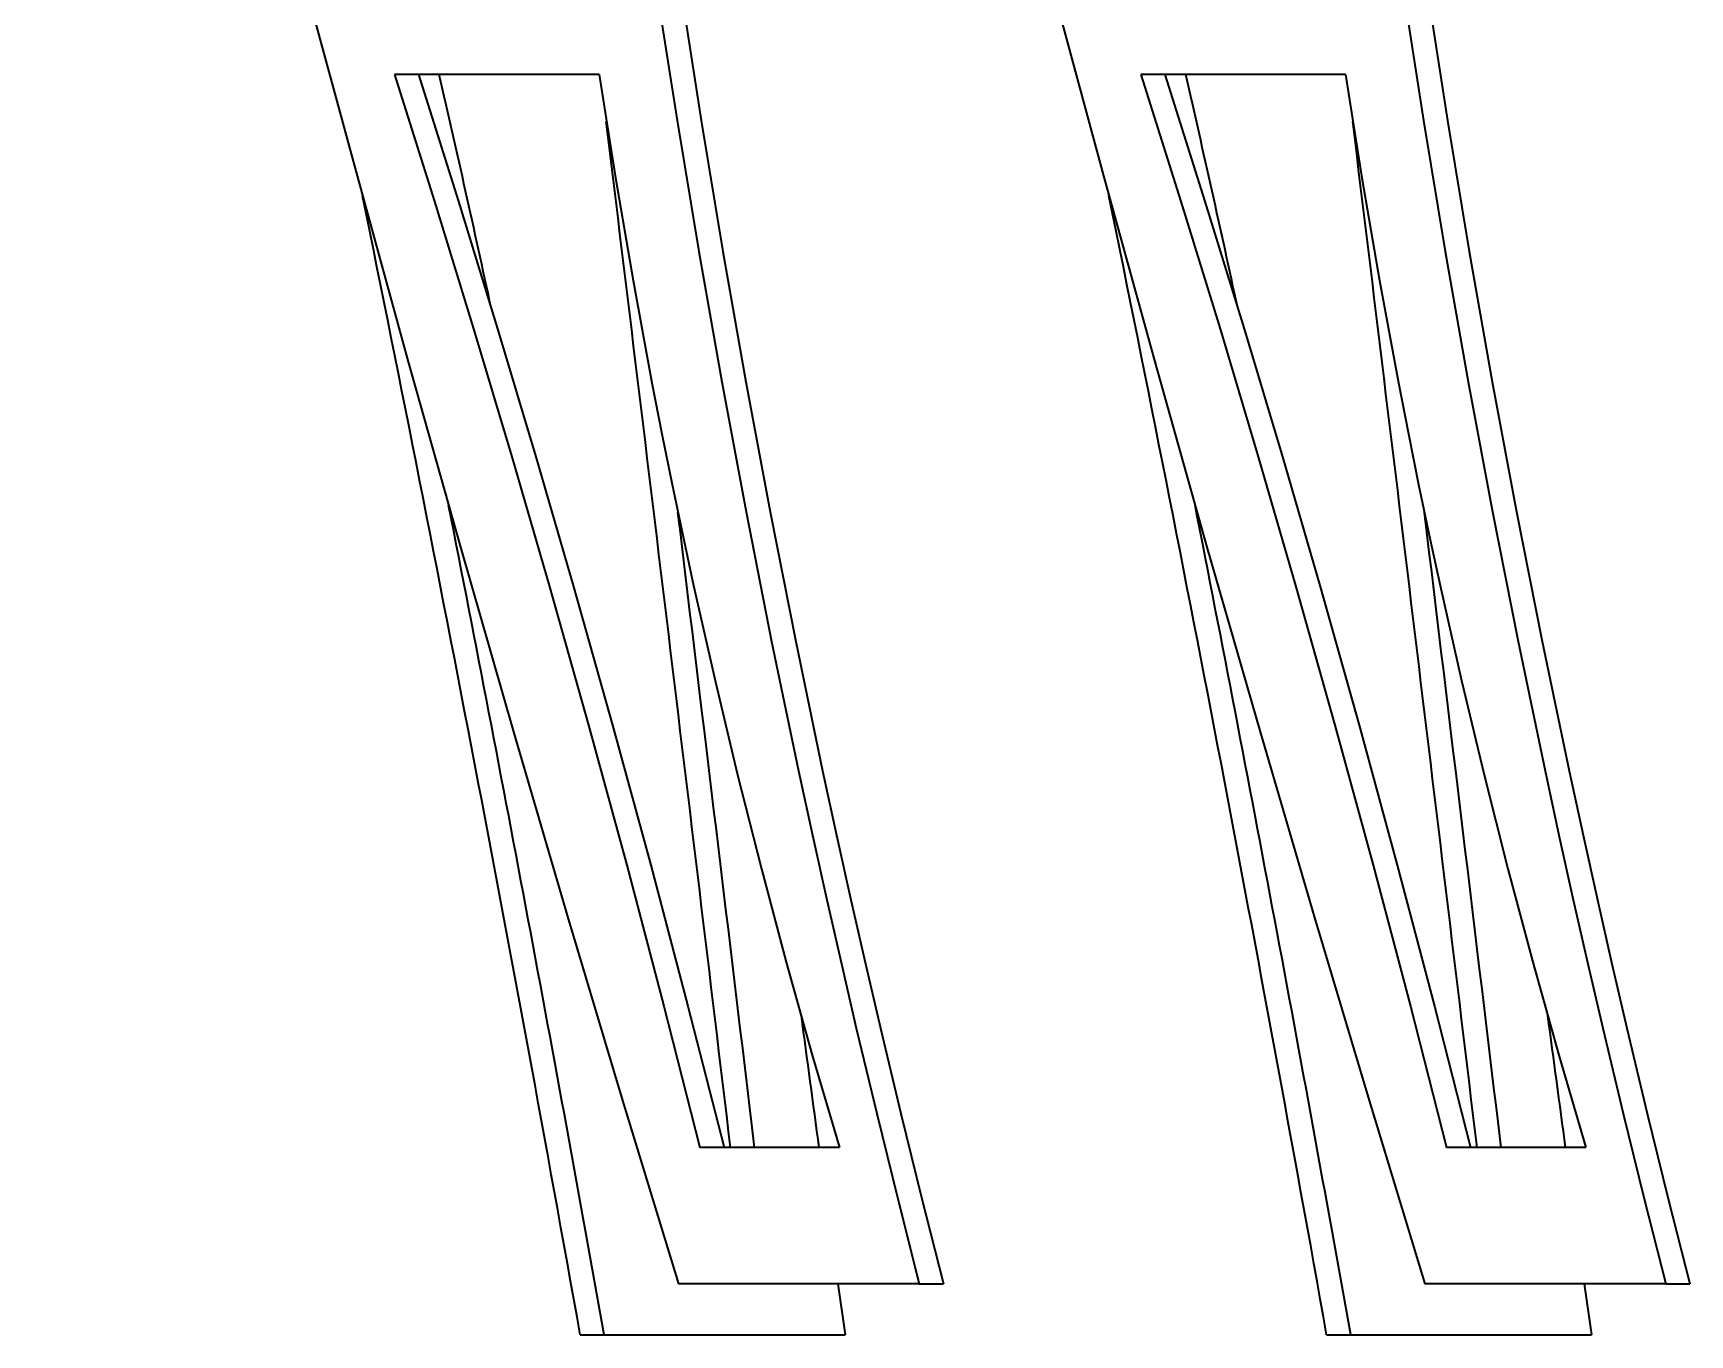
# Model space of a CAD drawing. Extents: x 95 to 1141, y 12 to 831.
# Drawn here: x 635.84 to 668.27, y 30.94 to 56.41 of the extents above; entities that cross this region are included whole.
import ezdxf

# ---------------------------------------------------------------- set-up
doc = ezdxf.new("R2010")
doc.units = 0

msp = doc.modelspace()

# ---------------------------------------------------------------- linework, layer by layer
at = {"color": 7, "lineweight": 35, "ltscale": 0.100174}
msp.add_line((646.914, 55.603), (642.907, 55.603), dxfattribs=at)
at = {"color": 7, "lineweight": 35, "ltscale": 0.100172}
msp.add_line((661.527, 55.603), (657.52, 55.603), dxfattribs=at)
at = {"color": 7, "lineweight": 35, "ltscale": 0.068254}
for p, q in [((651.62, 34.603), (648.89, 34.603)), ((666.233, 34.603), (663.503, 34.603))]:
    msp.add_line(p, q, dxfattribs=at)
at = {"color": 7, "lineweight": 35, "ltscale": 0.117851}
for p, q in [((653.184, 31.936), (648.47, 31.936)), ((647.016, 30.936), (651.73, 30.936)), ((661.63, 30.936), (666.344, 30.936))]:
    msp.add_line(p, q, dxfattribs=at)
at = {"color": 7, "lineweight": 35, "ltscale": 0.025249}
for p, q in [((651.588, 31.936), (651.73, 30.936)), ((666.202, 31.936), (666.344, 30.936))]:
    msp.add_line(p, q, dxfattribs=at)
at = {"color": 7, "lineweight": 35, "ltscale": 0.011786}
for p, q in [((653.184, 31.936), (653.655, 31.936)), ((667.797, 31.936), (668.269, 31.936)), ((646.545, 30.936), (647.016, 30.936))]:
    msp.add_line(p, q, dxfattribs=at)
at = {"color": 7, "lineweight": 35, "ltscale": 0.11785}
msp.add_line((667.797, 31.936), (663.083, 31.936), dxfattribs=at)
at = {"color": 7, "lineweight": 35, "ltscale": 0.011784}
msp.add_line((661.158, 30.936), (661.63, 30.936), dxfattribs=at)
at = {"color": 7, "lineweight": 35}
for points in [[(635.836, 78.603), (636.686, 75.024), (637.553, 71.455), (638.437, 67.895), (639.338, 64.344), (640.255, 60.802), (641.19, 57.269), (642.176, 53.621), (643.18, 49.983), (644.201, 46.354), (645.241, 42.735), (646.299, 39.125), (647.376, 35.526), (648.47, 31.936)], [(645.735, 78.603), (645.907, 76.206), (646.1, 73.816), (646.314, 71.433), (646.549, 69.056), (646.805, 66.685), (647.082, 64.321), (647.381, 61.964), (647.701, 59.614), (648.042, 57.269), (648.441, 54.7), (648.866, 52.139), (649.316, 49.586), (649.792, 47.041), (650.293, 44.504), (650.82, 41.974), (651.093, 40.713), (651.373, 39.453), (651.659, 38.195), (651.951, 36.939), (652.351, 35.268), (652.762, 33.6), (653.184, 31.936)], [(646.207, 78.603), (646.378, 76.206), (646.571, 73.816), (646.785, 71.433), (647.02, 69.056), (647.276, 66.685), (647.554, 64.321), (647.852, 61.964), (648.172, 59.614), (648.513, 57.269), (648.912, 54.7), (649.337, 52.139), (649.787, 49.586), (650.263, 47.041), (650.765, 44.504), (651.292, 41.974), (651.565, 40.713), (651.844, 39.453), (652.13, 38.195), (652.422, 36.939), (652.822, 35.268), (653.233, 33.6), (653.655, 31.936)], [(660.349, 78.603), (660.52, 76.206), (660.713, 73.816), (660.927, 71.433), (661.162, 69.056), (661.419, 66.685), (661.696, 64.321), (661.995, 61.964), (662.314, 59.614), (662.655, 57.269), (663.055, 54.7), (663.479, 52.139), (663.93, 49.586), (664.405, 47.041), (664.907, 44.504), (665.434, 41.974), (665.707, 40.713), (665.986, 39.453), (666.272, 38.195), (666.565, 36.939), (666.964, 35.268), (667.375, 33.6), (667.797, 31.936)], [(660.82, 78.603), (660.992, 76.206), (661.185, 73.816), (661.398, 71.433), (661.634, 69.056), (661.89, 66.685), (662.167, 64.321), (662.466, 61.964), (662.786, 59.614), (663.127, 57.269), (663.526, 54.7), (663.951, 52.139), (664.401, 49.586), (664.877, 47.041), (665.378, 44.504), (665.905, 41.974), (666.178, 40.713), (666.458, 39.453), (666.744, 38.195), (667.036, 36.939), (667.436, 35.268), (667.847, 33.6), (668.269, 31.936)], [(651.001, 76.269), (651.923, 72.449), (652.864, 68.638), (653.825, 64.838), (654.805, 61.049), (655.804, 57.269), (656.789, 53.621), (657.793, 49.983), (658.815, 46.354), (659.855, 42.735), (660.913, 39.125), (661.989, 35.526), (663.083, 31.936)], [(642.907, 55.603), (643.691, 53.118), (644.458, 50.623), (645.207, 48.118), (645.937, 45.603), (646.707, 42.871), (647.456, 40.127), (648.183, 37.371), (648.89, 34.603)], [(643.378, 55.603), (644.163, 53.118), (644.929, 50.623), (645.678, 48.118), (646.409, 45.603), (647.178, 42.871), (647.927, 40.127), (648.654, 37.371), (649.361, 34.603)], [(646.914, 55.603), (647.234, 53.581), (647.58, 51.569), (647.95, 49.569), (648.145, 48.573), (648.346, 47.579), (648.553, 46.589), (648.766, 45.603), (649.186, 43.745), (649.628, 41.896), (650.092, 40.058), (650.579, 38.23), (651.088, 36.411), (651.62, 34.603)], [(657.52, 55.603), (658.305, 53.118), (659.072, 50.623), (659.82, 48.118), (660.551, 45.603), (661.32, 42.871), (662.069, 40.127), (662.797, 37.371), (663.503, 34.603)], [(657.992, 55.603), (658.776, 53.118), (659.543, 50.623), (660.292, 48.118), (661.022, 45.603), (661.792, 42.871), (662.541, 40.127), (663.268, 37.371), (663.974, 34.603)], [(661.527, 55.603), (661.848, 53.581), (662.193, 51.569), (662.563, 49.569), (662.758, 48.573), (662.959, 47.579), (663.166, 46.589), (663.379, 45.603), (663.799, 43.745), (664.241, 41.896), (664.706, 40.058), (665.193, 38.23), (665.702, 36.411), (666.233, 34.603)]]:
    msp.add_lwpolyline(points, dxfattribs=at)
for centre, radius, start, end in [((241.193, -36.405), 412.974, 12.22388, 12.87318), ((255.807, -36.405), 412.974, 12.2239, 12.87318), ((-9305.38, -1161.286), 10026.443, 6.8501743, 6.9657535), ((-9290.766, -1161.286), 10026.443, 6.8501743, 6.965756), ((-254.919, -129.837), 915.689, 10.112205, 11.532406), ((-240.306, -129.837), 915.689, 10.112205, 11.532418), ((-256.376, -130.197), 917.65, 10.113196, 11.144735), ((-9306.264, -1161.449), 10027.808, 6.8501794, 6.9217052), ((-241.763, -130.197), 917.65, 10.113196, 11.144743), ((-9291.65, -1161.449), 10027.808, 6.8501786, 6.9217064), ((1295.056, 122.82), 649.854, 187.572216, 187.801956), ((1309.669, 122.82), 649.854, 187.572202, 187.801956)]:
    msp.add_arc(centre, radius, start, end, dxfattribs=at)

doc.saveas('drawing.dxf')
